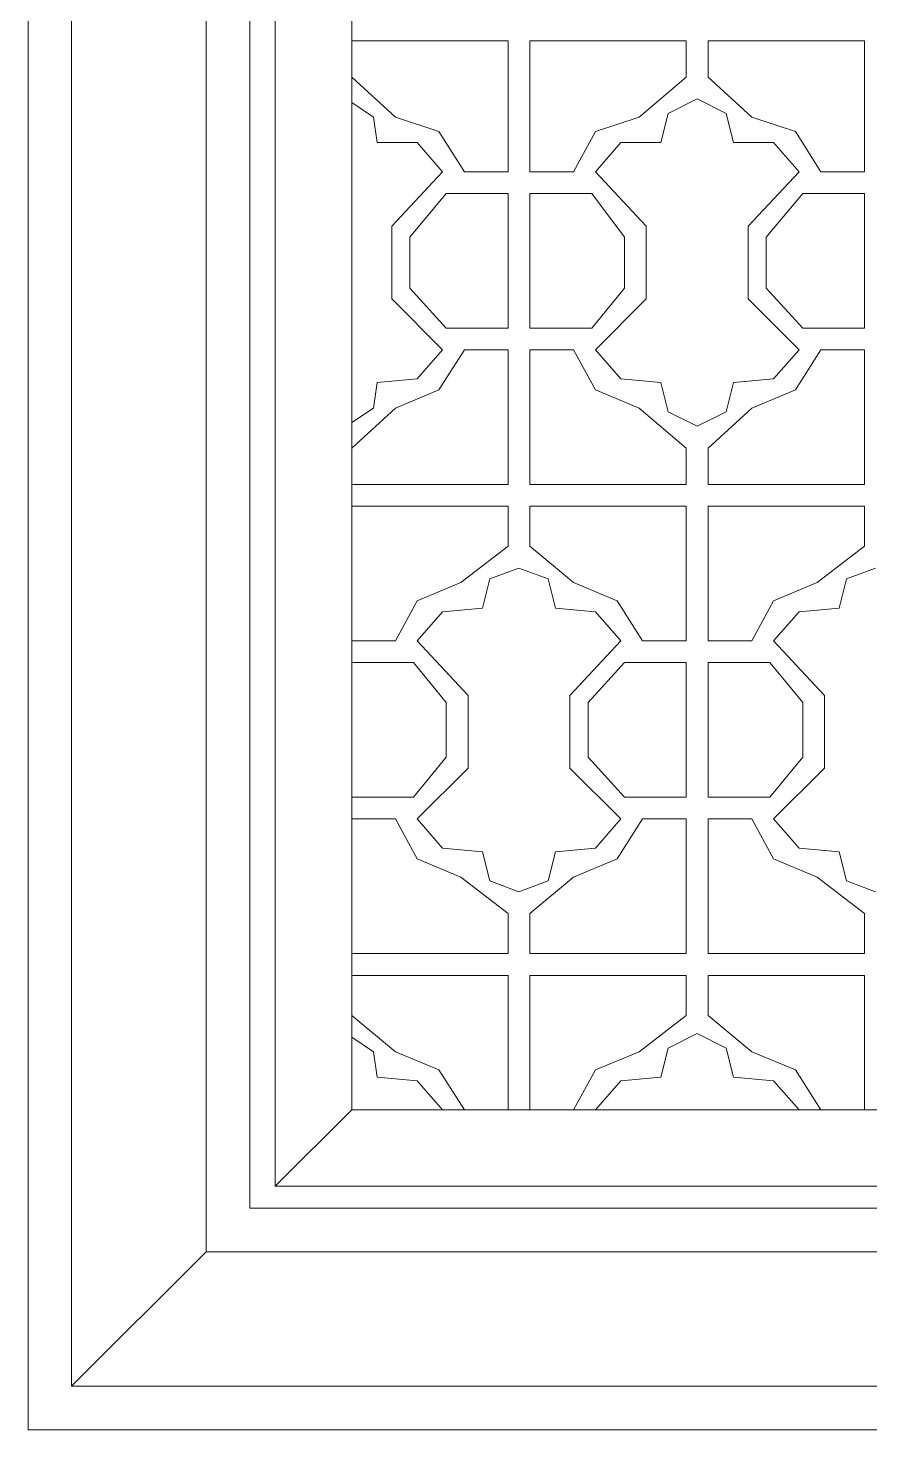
# Model space of a CAD drawing. Header units: centimetres. Extents: x -9.2 to 10.9, y -11.6 to 10.5.
# Drawn here: x -9.2 to -5.15, y -11.57 to -4.84 of the extents above; entities that cross this region are included whole.
import ezdxf

# ---------------------------------------------------------------- set-up
doc = ezdxf.new("R2010")
doc.units = ezdxf.units.CM
doc.header["$MEASUREMENT"] = 0
doc.layers.add('layer 1', color=7, linetype='Continuous')

msp = doc.modelspace()

# ---------------------------------------------------------------- linework, layer by layer
at = {"layer": 'layer 1', "color": 250, "lineweight": 0}
for points, knots in [([(-9.19759, 10.45281), (-9.19759, 10.45281), (10.90362, 10.45281), (10.90362, 10.45281), (10.90362, 10.45281), (10.90362, 10.45281), (10.90362, -11.56967), (10.90362, -11.56967), (10.90362, -11.56967), (10.90362, -11.56967), (-9.19759, -11.56967), (-9.19759, -11.56967), (-9.19759, -11.56967), (-9.19759, -11.56967), (-9.19759, 10.45281), (-9.19759, 10.45281)], [0, 0, 0, 0, 0.25, 0.25, 0.25, 0.25, 0.5, 0.5, 0.5, 0.5, 0.75, 0.75, 0.75, 0.75, 1, 1, 1, 1]), ([(-8.98821, 10.2432), (-8.98821, 10.2432), (10.69401, 10.2432), (10.69401, 10.2432), (10.69401, 10.2432), (10.69401, 10.2432), (10.69401, -11.36006), (10.69401, -11.36006), (10.69401, -11.36006), (10.69401, -11.36006), (-8.98821, -11.36006), (-8.98821, -11.36006), (-8.98821, -11.36006), (-8.98821, -11.36006), (-8.98821, 10.2432), (-8.98821, 10.2432)], [0, 0, 0, 0, 0.25, 0.25, 0.25, 0.25, 0.5, 0.5, 0.5, 0.5, 0.75, 0.75, 0.75, 0.75, 1, 1, 1, 1]), ([(-8.34187, 9.59709), (-8.34187, 9.59709), (10.0479, 9.59709), (10.0479, 9.59709), (10.0479, 9.59709), (10.0479, 9.59709), (10.0479, -10.71372), (10.0479, -10.71372), (10.0479, -10.71372), (10.0479, -10.71372), (-8.34187, -10.71372), (-8.34187, -10.71372), (-8.34187, -10.71372), (-8.34187, -10.71372), (-8.34187, 9.59709), (-8.34187, 9.59709)], [0, 0, 0, 0, 0.25, 0.25, 0.25, 0.25, 0.5, 0.5, 0.5, 0.5, 0.75, 0.75, 0.75, 0.75, 1, 1, 1, 1]), ([(-2.14223, -10.50434), (-2.14223, -10.50434), (-2.14223, 9.38748), (-2.14223, 9.38748), (-2.14223, 9.38748), (-2.14223, 9.38748), (-8.13249, 9.38748), (-8.13249, 9.38748), (-8.13249, 9.38748), (-8.13249, 9.38748), (-8.13249, -10.50434), (-8.13249, -10.50434), (-8.13249, -10.50434), (-8.13249, -10.50434), (-2.14223, -10.50434), (-2.14223, -10.50434)], [0, 0, 0, 0, 0.25, 0.25, 0.25, 0.25, 0.5, 0.5, 0.5, 0.5, 0.75, 0.75, 0.75, 0.75, 1, 1, 1, 1]), ([(-8.01018, -10.39953), (-8.01018, -10.39953), (-2.24703, -10.39953), (-2.24703, -10.39953), (-2.24703, -10.39953), (-2.24703, -10.39953), (-2.24703, 9.28268), (-2.24703, 9.28268), (-2.24703, 9.28268), (-2.24703, 9.28268), (-8.01018, 9.28268), (-8.01018, 9.28268), (-8.01018, 9.28268), (-8.01018, 9.28268), (-8.01018, -10.39953), (-8.01018, -10.39953)], [0, 0, 0, 0, 0.25, 0.25, 0.25, 0.25, 0.5, 0.5, 0.5, 0.5, 0.75, 0.75, 0.75, 0.75, 1, 1, 1, 1]), ([(-2.61374, -1.1435), (-2.61374, -1.1435), (-2.61374, 7.08222), (-2.61374, 7.08222), (-2.61374, 7.08222), (-2.61374, 7.08222), (-7.64347, 7.08222), (-7.64347, 7.08222), (-7.64347, 7.08222), (-7.64347, 7.08222), (-7.64347, -1.1435), (-7.64347, -1.1435), (-7.64347, -1.1435), (-7.64347, -1.1435), (-7.64347, -10.03283), (-7.64347, -10.03283), (-7.64347, -10.03283), (-7.64347, -10.03283), (-2.61374, -10.03283), (-2.61374, -10.03283), (-2.61374, -10.03283), (-2.61374, -10.03283), (-2.61374, -1.1435), (-2.61374, -1.1435)], [0, 0, 0, 0, 0.1666667, 0.1666667, 0.1666667, 0.1666667, 0.3333333, 0.3333333, 0.3333333, 0.3333333, 0.5, 0.5, 0.5, 0.5, 0.6666667, 0.6666667, 0.6666667, 0.6666667, 0.8333333, 0.8333333, 0.8333333, 0.8333333, 1, 1, 1, 1]), ([(-7.64347, -4.89829), (-7.64347, -4.89829), (-6.89233, -4.89829), (-6.89233, -4.89829), (-6.89233, -4.89829), (-6.89233, -4.89829), (-6.89233, -5.5269), (-6.89233, -5.5269), (-6.89233, -5.5269), (-6.89233, -5.5269), (-7.10194, -5.5269), (-7.10194, -5.5269), (-7.10194, -5.5269), (-7.10194, -5.5269), (-7.22425, -5.33479), (-7.22425, -5.33479), (-7.22425, -5.33479), (-7.22425, -5.33479), (-7.43386, -5.265), (-7.43386, -5.265), (-7.43386, -5.265), (-7.43386, -5.265), (-7.64347, -5.07289), (-7.64347, -5.07289)], [0, 0, 0, 0, 0.1666667, 0.1666667, 0.1666667, 0.1666667, 0.3333333, 0.3333333, 0.3333333, 0.3333333, 0.5, 0.5, 0.5, 0.5, 0.6666667, 0.6666667, 0.6666667, 0.6666667, 0.8333333, 0.8333333, 0.8333333, 0.8333333, 1, 1, 1, 1]), ([(-5.98432, -5.1777), (-5.98432, -5.1777), (-6.12391, -5.24749), (-6.12391, -5.24749), (-6.12391, -5.24749), (-6.12391, -5.24749), (-6.15892, -5.38731), (-6.15892, -5.38731)], [0, 0, 0, 0, 0.5, 0.5, 0.5, 0.5, 1, 1, 1, 1]), ([(-5.80972, -5.38731), (-5.80972, -5.38731), (-5.84451, -5.24749), (-5.84451, -5.24749), (-5.84451, -5.24749), (-5.84451, -5.24749), (-5.98432, -5.1777), (-5.98432, -5.1777)], [0, 0, 0, 0, 0.5, 0.5, 0.5, 0.5, 1, 1, 1, 1]), ([(-7.20675, -5.5269), (-7.20675, -5.5269), (-7.32906, -5.38731), (-7.32906, -5.38731), (-7.32906, -5.38731), (-7.32906, -5.38731), (-7.52116, -5.38731), (-7.52116, -5.38731), (-7.52116, -5.38731), (-7.52116, -5.38731), (-7.53867, -5.265), (-7.53867, -5.265), (-7.53867, -5.265), (-7.53867, -5.265), (-7.64347, -5.1952), (-7.64347, -5.1952)], [0, 0, 0, 0, 0.25, 0.25, 0.25, 0.25, 0.5, 0.5, 0.5, 0.5, 0.75, 0.75, 0.75, 0.75, 1, 1, 1, 1]), ([(-6.26373, -5.265), (-6.26373, -5.265), (-6.47334, -5.33479), (-6.47334, -5.33479), (-6.47334, -5.33479), (-6.47334, -5.33479), (-6.57814, -5.5269), (-6.57814, -5.5269)], [0, 0, 0, 0, 0.5, 0.5, 0.5, 0.5, 1, 1, 1, 1]), ([(-5.39051, -5.5269), (-5.39051, -5.5269), (-5.51281, -5.33479), (-5.51281, -5.33479), (-5.51281, -5.33479), (-5.51281, -5.33479), (-5.72242, -5.265), (-5.72242, -5.265)], [0, 0, 0, 0, 0.5, 0.5, 0.5, 0.5, 1, 1, 1, 1]), ([(-6.15892, -5.38731), (-6.15892, -5.38731), (-6.35103, -5.38731), (-6.35103, -5.38731), (-6.35103, -5.38731), (-6.35103, -5.38731), (-6.47334, -5.5269), (-6.47334, -5.5269)], [0, 0, 0, 0, 0.5, 0.5, 0.5, 0.5, 1, 1, 1, 1]), ([(-5.49531, -5.5269), (-5.49531, -5.5269), (-5.61762, -5.38731), (-5.61762, -5.38731), (-5.61762, -5.38731), (-5.61762, -5.38731), (-5.80972, -5.38731), (-5.80972, -5.38731)], [0, 0, 0, 0, 0.5, 0.5, 0.5, 0.5, 1, 1, 1, 1]), ([(-7.20675, -5.5269), (-7.20675, -5.5269), (-7.45137, -5.78902), (-7.45137, -5.78902), (-7.45137, -5.78902), (-7.45137, -5.78902), (-7.45137, -6.13822), (-7.45137, -6.13822), (-7.45137, -6.13822), (-7.45137, -6.13822), (-7.20675, -6.38261), (-7.20675, -6.38261)], [0, 0, 0, 0, 0.3333333, 0.3333333, 0.3333333, 0.3333333, 0.6666667, 0.6666667, 0.6666667, 0.6666667, 1, 1, 1, 1]), ([(-6.47334, -6.38261), (-6.47334, -6.38261), (-6.22872, -6.13822), (-6.22872, -6.13822), (-6.22872, -6.13822), (-6.22872, -6.13822), (-6.22872, -5.78902), (-6.22872, -5.78902), (-6.22872, -5.78902), (-6.22872, -5.78902), (-6.47334, -5.5269), (-6.47334, -5.5269)], [0, 0, 0, 0, 0.3333333, 0.3333333, 0.3333333, 0.3333333, 0.6666667, 0.6666667, 0.6666667, 0.6666667, 1, 1, 1, 1]), ([(-5.49531, -5.5269), (-5.49531, -5.5269), (-5.73971, -5.78902), (-5.73971, -5.78902), (-5.73971, -5.78902), (-5.73971, -5.78902), (-5.73971, -6.13822), (-5.73971, -6.13822), (-5.73971, -6.13822), (-5.73971, -6.13822), (-5.49531, -6.38261), (-5.49531, -6.38261)], [0, 0, 0, 0, 0.3333333, 0.3333333, 0.3333333, 0.3333333, 0.6666667, 0.6666667, 0.6666667, 0.6666667, 1, 1, 1, 1]), ([(-7.18924, -5.6317), (-7.18924, -5.6317), (-7.36407, -5.84131), (-7.36407, -5.84131), (-7.36407, -5.84131), (-7.36407, -5.84131), (-7.36407, -6.08571), (-7.36407, -6.08571), (-7.36407, -6.08571), (-7.36407, -6.08571), (-7.18924, -6.27781), (-7.18924, -6.27781)], [0, 0, 0, 0, 0.3333333, 0.3333333, 0.3333333, 0.3333333, 0.6666667, 0.6666667, 0.6666667, 0.6666667, 1, 1, 1, 1]), ([(-6.49084, -6.27781), (-6.49084, -6.27781), (-6.33352, -6.08571), (-6.33352, -6.08571), (-6.33352, -6.08571), (-6.33352, -6.08571), (-6.33352, -5.84131), (-6.33352, -5.84131), (-6.33352, -5.84131), (-6.33352, -5.84131), (-6.49084, -5.6317), (-6.49084, -5.6317)], [0, 0, 0, 0, 0.3333333, 0.3333333, 0.3333333, 0.3333333, 0.6666667, 0.6666667, 0.6666667, 0.6666667, 1, 1, 1, 1]), ([(-5.47781, -5.6317), (-5.47781, -5.6317), (-5.65241, -5.84131), (-5.65241, -5.84131), (-5.65241, -5.84131), (-5.65241, -5.84131), (-5.65241, -6.08571), (-5.65241, -6.08571), (-5.65241, -6.08571), (-5.65241, -6.08571), (-5.47781, -6.27781), (-5.47781, -6.27781)], [0, 0, 0, 0, 0.3333333, 0.3333333, 0.3333333, 0.3333333, 0.6666667, 0.6666667, 0.6666667, 0.6666667, 1, 1, 1, 1]), ([(-7.64347, -6.73204), (-7.64347, -6.73204), (-7.53867, -6.66224), (-7.53867, -6.66224), (-7.53867, -6.66224), (-7.53867, -6.66224), (-7.52116, -6.53993), (-7.52116, -6.53993), (-7.52116, -6.53993), (-7.52116, -6.53993), (-7.32906, -6.52243), (-7.32906, -6.52243), (-7.32906, -6.52243), (-7.32906, -6.52243), (-7.20675, -6.38261), (-7.20675, -6.38261)], [0, 0, 0, 0, 0.25, 0.25, 0.25, 0.25, 0.5, 0.5, 0.5, 0.5, 0.75, 0.75, 0.75, 0.75, 1, 1, 1, 1]), ([(-7.64347, -6.85435), (-7.64347, -6.85435), (-7.43386, -6.66224), (-7.43386, -6.66224), (-7.43386, -6.66224), (-7.43386, -6.66224), (-7.22425, -6.57472), (-7.22425, -6.57472), (-7.22425, -6.57472), (-7.22425, -6.57472), (-7.10194, -6.38261), (-7.10194, -6.38261), (-7.10194, -6.38261), (-7.10194, -6.38261), (-6.89233, -6.38261), (-6.89233, -6.38261), (-6.89233, -6.38261), (-6.89233, -6.38261), (-6.89233, -7.02895), (-6.89233, -7.02895), (-6.89233, -7.02895), (-6.89233, -7.02895), (-7.64347, -7.02895), (-7.64347, -7.02895)], [0, 0, 0, 0, 0.1666667, 0.1666667, 0.1666667, 0.1666667, 0.3333333, 0.3333333, 0.3333333, 0.3333333, 0.5, 0.5, 0.5, 0.5, 0.6666667, 0.6666667, 0.6666667, 0.6666667, 0.8333333, 0.8333333, 0.8333333, 0.8333333, 1, 1, 1, 1]), ([(-6.57814, -6.38261), (-6.57814, -6.38261), (-6.47334, -6.57472), (-6.47334, -6.57472), (-6.47334, -6.57472), (-6.47334, -6.57472), (-6.26373, -6.66224), (-6.26373, -6.66224)], [0, 0, 0, 0, 0.5, 0.5, 0.5, 0.5, 1, 1, 1, 1]), ([(-6.47334, -6.38261), (-6.47334, -6.38261), (-6.35103, -6.52243), (-6.35103, -6.52243), (-6.35103, -6.52243), (-6.35103, -6.52243), (-6.15892, -6.53993), (-6.15892, -6.53993)], [0, 0, 0, 0, 0.5, 0.5, 0.5, 0.5, 1, 1, 1, 1]), ([(-5.80972, -6.53993), (-5.80972, -6.53993), (-5.61762, -6.52243), (-5.61762, -6.52243), (-5.61762, -6.52243), (-5.61762, -6.52243), (-5.49531, -6.38261), (-5.49531, -6.38261)], [0, 0, 0, 0, 0.5, 0.5, 0.5, 0.5, 1, 1, 1, 1]), ([(-5.72242, -6.66224), (-5.72242, -6.66224), (-5.51281, -6.57472), (-5.51281, -6.57472), (-5.51281, -6.57472), (-5.51281, -6.57472), (-5.39051, -6.38261), (-5.39051, -6.38261)], [0, 0, 0, 0, 0.5, 0.5, 0.5, 0.5, 1, 1, 1, 1]), ([(-6.15892, -6.53993), (-6.15892, -6.53993), (-6.12391, -6.67952), (-6.12391, -6.67952), (-6.12391, -6.67952), (-6.12391, -6.67952), (-5.98432, -6.74954), (-5.98432, -6.74954)], [0, 0, 0, 0, 0.5, 0.5, 0.5, 0.5, 1, 1, 1, 1]), ([(-5.98432, -6.74954), (-5.98432, -6.74954), (-5.84451, -6.67952), (-5.84451, -6.67952), (-5.84451, -6.67952), (-5.84451, -6.67952), (-5.80972, -6.53993), (-5.80972, -6.53993)], [0, 0, 0, 0, 0.5, 0.5, 0.5, 0.5, 1, 1, 1, 1]), ([(-7.64347, -7.13375), (-7.64347, -7.13375), (-6.89233, -7.13375), (-6.89233, -7.13375), (-6.89233, -7.13375), (-6.89233, -7.13375), (-6.89233, -7.32586), (-6.89233, -7.32586), (-6.89233, -7.32586), (-6.89233, -7.32586), (-7.11945, -7.50046), (-7.11945, -7.50046), (-7.11945, -7.50046), (-7.11945, -7.50046), (-7.32906, -7.58776), (-7.32906, -7.58776), (-7.32906, -7.58776), (-7.32906, -7.58776), (-7.43386, -7.77986), (-7.43386, -7.77986), (-7.43386, -7.77986), (-7.43386, -7.77986), (-7.64347, -7.77986), (-7.64347, -7.77986)], [0, 0, 0, 0, 0.1666667, 0.1666667, 0.1666667, 0.1666667, 0.3333333, 0.3333333, 0.3333333, 0.3333333, 0.5, 0.5, 0.5, 0.5, 0.6666667, 0.6666667, 0.6666667, 0.6666667, 0.8333333, 0.8333333, 0.8333333, 0.8333333, 1, 1, 1, 1]), ([(-6.84004, -7.43066), (-6.84004, -7.43066), (-6.97986, -7.48295), (-6.97986, -7.48295), (-6.97986, -7.48295), (-6.97986, -7.48295), (-7.01464, -7.62277), (-7.01464, -7.62277)], [0, 0, 0, 0, 0.5, 0.5, 0.5, 0.5, 1, 1, 1, 1]), ([(-6.66544, -7.62277), (-6.66544, -7.62277), (-6.70023, -7.48295), (-6.70023, -7.48295), (-6.70023, -7.48295), (-6.70023, -7.48295), (-6.84004, -7.43066), (-6.84004, -7.43066)], [0, 0, 0, 0, 0.5, 0.5, 0.5, 0.5, 1, 1, 1, 1]), ([(-5.12861, -7.43066), (-5.12861, -7.43066), (-5.2682, -7.48295), (-5.2682, -7.48295), (-5.2682, -7.48295), (-5.2682, -7.48295), (-5.30321, -7.62277), (-5.30321, -7.62277)], [0, 0, 0, 0, 0.5, 0.5, 0.5, 0.5, 1, 1, 1, 1]), ([(-6.24622, -7.77986), (-6.24622, -7.77986), (-6.36853, -7.58776), (-6.36853, -7.58776), (-6.36853, -7.58776), (-6.36853, -7.58776), (-6.57814, -7.50046), (-6.57814, -7.50046)], [0, 0, 0, 0, 0.5, 0.5, 0.5, 0.5, 1, 1, 1, 1]), ([(-5.40801, -7.50046), (-5.40801, -7.50046), (-5.61762, -7.58776), (-5.61762, -7.58776), (-5.61762, -7.58776), (-5.61762, -7.58776), (-5.72242, -7.77986), (-5.72242, -7.77986)], [0, 0, 0, 0, 0.5, 0.5, 0.5, 0.5, 1, 1, 1, 1]), ([(-7.01464, -7.62277), (-7.01464, -7.62277), (-7.20675, -7.64005), (-7.20675, -7.64005), (-7.20675, -7.64005), (-7.20675, -7.64005), (-7.32906, -7.77986), (-7.32906, -7.77986)], [0, 0, 0, 0, 0.5, 0.5, 0.5, 0.5, 1, 1, 1, 1]), ([(-6.35103, -7.77986), (-6.35103, -7.77986), (-6.47334, -7.64005), (-6.47334, -7.64005), (-6.47334, -7.64005), (-6.47334, -7.64005), (-6.66544, -7.62277), (-6.66544, -7.62277)], [0, 0, 0, 0, 0.5, 0.5, 0.5, 0.5, 1, 1, 1, 1]), ([(-5.30321, -7.62277), (-5.30321, -7.62277), (-5.49531, -7.64005), (-5.49531, -7.64005), (-5.49531, -7.64005), (-5.49531, -7.64005), (-5.61762, -7.77986), (-5.61762, -7.77986)], [0, 0, 0, 0, 0.5, 0.5, 0.5, 0.5, 1, 1, 1, 1]), ([(-7.32906, -8.63558), (-7.32906, -8.63558), (-7.08444, -8.39119), (-7.08444, -8.39119), (-7.08444, -8.39119), (-7.08444, -8.39119), (-7.08444, -8.04176), (-7.08444, -8.04176), (-7.08444, -8.04176), (-7.08444, -8.04176), (-7.32906, -7.77986), (-7.32906, -7.77986)], [0, 0, 0, 0, 0.3333333, 0.3333333, 0.3333333, 0.3333333, 0.6666667, 0.6666667, 0.6666667, 0.6666667, 1, 1, 1, 1]), ([(-6.35103, -7.77986), (-6.35103, -7.77986), (-6.59565, -8.04176), (-6.59565, -8.04176), (-6.59565, -8.04176), (-6.59565, -8.04176), (-6.59565, -8.39119), (-6.59565, -8.39119), (-6.59565, -8.39119), (-6.59565, -8.39119), (-6.35103, -8.63558), (-6.35103, -8.63558)], [0, 0, 0, 0, 0.3333333, 0.3333333, 0.3333333, 0.3333333, 0.6666667, 0.6666667, 0.6666667, 0.6666667, 1, 1, 1, 1]), ([(-5.61762, -8.63558), (-5.61762, -8.63558), (-5.373, -8.39119), (-5.373, -8.39119), (-5.373, -8.39119), (-5.373, -8.39119), (-5.373, -8.04176), (-5.373, -8.04176), (-5.373, -8.04176), (-5.373, -8.04176), (-5.61762, -7.77986), (-5.61762, -7.77986)], [0, 0, 0, 0, 0.3333333, 0.3333333, 0.3333333, 0.3333333, 0.6666667, 0.6666667, 0.6666667, 0.6666667, 1, 1, 1, 1]), ([(-7.34656, -8.53078), (-7.34656, -8.53078), (-7.18924, -8.33867), (-7.18924, -8.33867), (-7.18924, -8.33867), (-7.18924, -8.33867), (-7.18924, -8.07677), (-7.18924, -8.07677), (-7.18924, -8.07677), (-7.18924, -8.07677), (-7.34656, -7.88467), (-7.34656, -7.88467)], [0, 0, 0, 0, 0.3333333, 0.3333333, 0.3333333, 0.3333333, 0.6666667, 0.6666667, 0.6666667, 0.6666667, 1, 1, 1, 1]), ([(-6.33352, -7.88467), (-6.33352, -7.88467), (-6.50812, -8.07677), (-6.50812, -8.07677), (-6.50812, -8.07677), (-6.50812, -8.07677), (-6.50812, -8.33867), (-6.50812, -8.33867), (-6.50812, -8.33867), (-6.50812, -8.33867), (-6.33352, -8.53078), (-6.33352, -8.53078)], [0, 0, 0, 0, 0.3333333, 0.3333333, 0.3333333, 0.3333333, 0.6666667, 0.6666667, 0.6666667, 0.6666667, 1, 1, 1, 1]), ([(-5.6349, -8.53078), (-5.6349, -8.53078), (-5.47781, -8.33867), (-5.47781, -8.33867), (-5.47781, -8.33867), (-5.47781, -8.33867), (-5.47781, -8.07677), (-5.47781, -8.07677), (-5.47781, -8.07677), (-5.47781, -8.07677), (-5.6349, -7.88467), (-5.6349, -7.88467)], [0, 0, 0, 0, 0.3333333, 0.3333333, 0.3333333, 0.3333333, 0.6666667, 0.6666667, 0.6666667, 0.6666667, 1, 1, 1, 1]), ([(-7.43386, -8.63558), (-7.43386, -8.63558), (-7.32906, -8.82769), (-7.32906, -8.82769), (-7.32906, -8.82769), (-7.32906, -8.82769), (-7.11945, -8.91499), (-7.11945, -8.91499)], [0, 0, 0, 0, 0.5, 0.5, 0.5, 0.5, 1, 1, 1, 1]), ([(-7.32906, -8.63558), (-7.32906, -8.63558), (-7.20675, -8.7754), (-7.20675, -8.7754), (-7.20675, -8.7754), (-7.20675, -8.7754), (-7.01464, -8.79268), (-7.01464, -8.79268)], [0, 0, 0, 0, 0.5, 0.5, 0.5, 0.5, 1, 1, 1, 1]), ([(-6.66544, -8.79268), (-6.66544, -8.79268), (-6.47334, -8.7754), (-6.47334, -8.7754), (-6.47334, -8.7754), (-6.47334, -8.7754), (-6.35103, -8.63558), (-6.35103, -8.63558)], [0, 0, 0, 0, 0.5, 0.5, 0.5, 0.5, 1, 1, 1, 1]), ([(-6.57814, -8.91499), (-6.57814, -8.91499), (-6.36853, -8.82769), (-6.36853, -8.82769), (-6.36853, -8.82769), (-6.36853, -8.82769), (-6.24622, -8.63558), (-6.24622, -8.63558)], [0, 0, 0, 0, 0.5, 0.5, 0.5, 0.5, 1, 1, 1, 1]), ([(-5.72242, -8.63558), (-5.72242, -8.63558), (-5.61762, -8.82769), (-5.61762, -8.82769), (-5.61762, -8.82769), (-5.61762, -8.82769), (-5.40801, -8.91499), (-5.40801, -8.91499)], [0, 0, 0, 0, 0.5, 0.5, 0.5, 0.5, 1, 1, 1, 1]), ([(-5.61762, -8.63558), (-5.61762, -8.63558), (-5.49531, -8.7754), (-5.49531, -8.7754), (-5.49531, -8.7754), (-5.49531, -8.7754), (-5.30321, -8.79268), (-5.30321, -8.79268)], [0, 0, 0, 0, 0.5, 0.5, 0.5, 0.5, 1, 1, 1, 1]), ([(-7.01464, -8.79268), (-7.01464, -8.79268), (-6.97986, -8.93249), (-6.97986, -8.93249), (-6.97986, -8.93249), (-6.97986, -8.93249), (-6.84004, -8.98478), (-6.84004, -8.98478)], [0, 0, 0, 0, 0.5, 0.5, 0.5, 0.5, 1, 1, 1, 1]), ([(-6.84004, -8.98478), (-6.84004, -8.98478), (-6.70023, -8.93249), (-6.70023, -8.93249), (-6.70023, -8.93249), (-6.70023, -8.93249), (-6.66544, -8.79268), (-6.66544, -8.79268)], [0, 0, 0, 0, 0.5, 0.5, 0.5, 0.5, 1, 1, 1, 1]), ([(-5.30321, -8.79268), (-5.30321, -8.79268), (-5.2682, -8.93249), (-5.2682, -8.93249), (-5.2682, -8.93249), (-5.2682, -8.93249), (-5.12861, -8.98478), (-5.12861, -8.98478)], [0, 0, 0, 0, 0.5, 0.5, 0.5, 0.5, 1, 1, 1, 1]), ([(-7.10194, -10.03283), (-7.10194, -10.03283), (-6.89233, -10.03283), (-6.89233, -10.03283), (-6.89233, -10.03283), (-6.89233, -10.03283), (-6.89233, -9.3865), (-6.89233, -9.3865), (-6.89233, -9.3865), (-6.89233, -9.3865), (-7.64347, -9.3865), (-7.64347, -9.3865)], [0, 0, 0, 0, 0.3333333, 0.3333333, 0.3333333, 0.3333333, 0.6666667, 0.6666667, 0.6666667, 0.6666667, 1, 1, 1, 1]), ([(-7.52116, -9.87551), (-7.52116, -9.87551), (-7.53867, -9.7532), (-7.53867, -9.7532), (-7.53867, -9.7532), (-7.53867, -9.7532), (-7.64347, -9.68341), (-7.64347, -9.68341)], [0, 0, 0, 0, 0.5, 0.5, 0.5, 0.5, 1, 1, 1, 1]), ([(-5.98432, -9.6659), (-5.98432, -9.6659), (-6.12391, -9.73592), (-6.12391, -9.73592), (-6.12391, -9.73592), (-6.12391, -9.73592), (-6.15892, -9.87551), (-6.15892, -9.87551)], [0, 0, 0, 0, 0.5, 0.5, 0.5, 0.5, 1, 1, 1, 1]), ([(-5.80972, -9.87551), (-5.80972, -9.87551), (-5.84451, -9.73592), (-5.84451, -9.73592), (-5.84451, -9.73592), (-5.84451, -9.73592), (-5.98432, -9.6659), (-5.98432, -9.6659)], [0, 0, 0, 0, 0.5, 0.5, 0.5, 0.5, 1, 1, 1, 1]), ([(-7.10194, -10.03283), (-7.10194, -10.03283), (-7.22425, -9.84073), (-7.22425, -9.84073), (-7.22425, -9.84073), (-7.22425, -9.84073), (-7.43386, -9.7532), (-7.43386, -9.7532)], [0, 0, 0, 0, 0.5, 0.5, 0.5, 0.5, 1, 1, 1, 1]), ([(-6.26373, -9.7532), (-6.26373, -9.7532), (-6.47334, -9.84073), (-6.47334, -9.84073), (-6.47334, -9.84073), (-6.47334, -9.84073), (-6.57814, -10.03283), (-6.57814, -10.03283)], [0, 0, 0, 0, 0.5, 0.5, 0.5, 0.5, 1, 1, 1, 1]), ([(-5.39051, -10.03283), (-5.39051, -10.03283), (-5.51281, -9.84073), (-5.51281, -9.84073), (-5.51281, -9.84073), (-5.51281, -9.84073), (-5.72242, -9.7532), (-5.72242, -9.7532)], [0, 0, 0, 0, 0.5, 0.5, 0.5, 0.5, 1, 1, 1, 1]), ([(-7.20675, -10.03283), (-7.20675, -10.03283), (-7.32906, -9.89302), (-7.32906, -9.89302), (-7.32906, -9.89302), (-7.32906, -9.89302), (-7.52116, -9.87551), (-7.52116, -9.87551)], [0, 0, 0, 0, 0.5, 0.5, 0.5, 0.5, 1, 1, 1, 1]), ([(-6.15892, -9.87551), (-6.15892, -9.87551), (-6.35103, -9.89302), (-6.35103, -9.89302), (-6.35103, -9.89302), (-6.35103, -9.89302), (-6.47334, -10.03283), (-6.47334, -10.03283)], [0, 0, 0, 0, 0.5, 0.5, 0.5, 0.5, 1, 1, 1, 1]), ([(-5.49531, -10.03283), (-5.49531, -10.03283), (-5.61762, -9.89302), (-5.61762, -9.89302), (-5.61762, -9.89302), (-5.61762, -9.89302), (-5.80972, -9.87551), (-5.80972, -9.87551)], [0, 0, 0, 0, 0.5, 0.5, 0.5, 0.5, 1, 1, 1, 1])]:
    msp.add_open_spline(points, degree=3, knots=knots, dxfattribs=at)
for points in [[(-6.78775, -5.5269), (-6.78775, -5.5269), (-6.78775, -4.89829), (-6.78775, -4.89829)], [(-6.78775, -4.89829), (-6.78775, -4.89829), (-6.03661, -4.89829), (-6.03661, -4.89829)], [(-6.03661, -4.89829), (-6.03661, -4.89829), (-6.03661, -5.07289), (-6.03661, -5.07289)], [(-5.93181, -5.07289), (-5.93181, -5.07289), (-5.93181, -4.89829), (-5.93181, -4.89829)], [(-5.93181, -4.89829), (-5.93181, -4.89829), (-5.1809, -4.89829), (-5.1809, -4.89829)], [(-5.1809, -4.89829), (-5.1809, -4.89829), (-5.1809, -5.5269), (-5.1809, -5.5269)], [(-6.03661, -5.07289), (-6.03661, -5.07289), (-6.26373, -5.265), (-6.26373, -5.265)], [(-5.72242, -5.265), (-5.72242, -5.265), (-5.93181, -5.07289), (-5.93181, -5.07289)], [(-6.57814, -5.5269), (-6.57814, -5.5269), (-6.78775, -5.5269), (-6.78775, -5.5269)], [(-5.1809, -5.5269), (-5.1809, -5.5269), (-5.39051, -5.5269), (-5.39051, -5.5269)], [(-7.18924, -5.6317), (-7.18924, -5.6317), (-6.89233, -5.6317), (-6.89233, -5.6317)], [(-6.89233, -5.6317), (-6.89233, -5.6317), (-6.89233, -6.27781), (-6.89233, -6.27781)], [(-6.78775, -6.27781), (-6.78775, -6.27781), (-6.78775, -5.6317), (-6.78775, -5.6317)], [(-6.78775, -5.6317), (-6.78775, -5.6317), (-6.49084, -5.6317), (-6.49084, -5.6317)], [(-5.1809, -5.6317), (-5.1809, -5.6317), (-5.47781, -5.6317), (-5.47781, -5.6317)], [(-5.1809, -6.27781), (-5.1809, -6.27781), (-5.1809, -5.6317), (-5.1809, -5.6317)], [(-6.89233, -6.27781), (-6.89233, -6.27781), (-7.18924, -6.27781), (-7.18924, -6.27781)], [(-6.49084, -6.27781), (-6.49084, -6.27781), (-6.78775, -6.27781), (-6.78775, -6.27781)], [(-5.47781, -6.27781), (-5.47781, -6.27781), (-5.1809, -6.27781), (-5.1809, -6.27781)], [(-6.57814, -6.38261), (-6.57814, -6.38261), (-6.78775, -6.38261), (-6.78775, -6.38261)], [(-6.78775, -6.38261), (-6.78775, -6.38261), (-6.78775, -7.02895), (-6.78775, -7.02895)], [(-5.39051, -6.38261), (-5.39051, -6.38261), (-5.1809, -6.38261), (-5.1809, -6.38261)], [(-5.1809, -6.38261), (-5.1809, -6.38261), (-5.1809, -7.02895), (-5.1809, -7.02895)], [(-6.26373, -6.66224), (-6.26373, -6.66224), (-6.03661, -6.85435), (-6.03661, -6.85435)], [(-5.93181, -6.85435), (-5.93181, -6.85435), (-5.72242, -6.66224), (-5.72242, -6.66224)], [(-6.03661, -7.02895), (-6.03661, -7.02895), (-6.03661, -6.85435), (-6.03661, -6.85435)], [(-5.93181, -7.02895), (-5.93181, -7.02895), (-5.93181, -6.85435), (-5.93181, -6.85435)], [(-6.78775, -7.02895), (-6.78775, -7.02895), (-6.03661, -7.02895), (-6.03661, -7.02895)], [(-5.1809, -7.02895), (-5.1809, -7.02895), (-5.93181, -7.02895), (-5.93181, -7.02895)], [(-6.78775, -7.32586), (-6.78775, -7.32586), (-6.78775, -7.13375), (-6.78775, -7.13375)], [(-6.78775, -7.13375), (-6.78775, -7.13375), (-6.03661, -7.13375), (-6.03661, -7.13375)], [(-6.03661, -7.13375), (-6.03661, -7.13375), (-6.03661, -7.77986), (-6.03661, -7.77986)], [(-5.93181, -7.77986), (-5.93181, -7.77986), (-5.93181, -7.13375), (-5.93181, -7.13375)], [(-5.93181, -7.13375), (-5.93181, -7.13375), (-5.1809, -7.13375), (-5.1809, -7.13375)], [(-5.1809, -7.13375), (-5.1809, -7.13375), (-5.1809, -7.32586), (-5.1809, -7.32586)], [(-6.57814, -7.50046), (-6.57814, -7.50046), (-6.78775, -7.32586), (-6.78775, -7.32586)], [(-5.1809, -7.32586), (-5.1809, -7.32586), (-5.40801, -7.50046), (-5.40801, -7.50046)], [(-6.03661, -7.77986), (-6.03661, -7.77986), (-6.24622, -7.77986), (-6.24622, -7.77986)], [(-5.72242, -7.77986), (-5.72242, -7.77986), (-5.93181, -7.77986), (-5.93181, -7.77986)], [(-7.64347, -7.88467), (-7.64347, -7.88467), (-7.34656, -7.88467), (-7.34656, -7.88467)], [(-6.03661, -7.88467), (-6.03661, -7.88467), (-6.33352, -7.88467), (-6.33352, -7.88467)], [(-6.03661, -8.53078), (-6.03661, -8.53078), (-6.03661, -7.88467), (-6.03661, -7.88467)], [(-5.93181, -8.53078), (-5.93181, -8.53078), (-5.93181, -7.88467), (-5.93181, -7.88467)], [(-5.93181, -7.88467), (-5.93181, -7.88467), (-5.6349, -7.88467), (-5.6349, -7.88467)], [(-7.34656, -8.53078), (-7.34656, -8.53078), (-7.64347, -8.53078), (-7.64347, -8.53078)], [(-6.33352, -8.53078), (-6.33352, -8.53078), (-6.03661, -8.53078), (-6.03661, -8.53078)], [(-5.6349, -8.53078), (-5.6349, -8.53078), (-5.93181, -8.53078), (-5.93181, -8.53078)], [(-7.43386, -8.63558), (-7.43386, -8.63558), (-7.64347, -8.63558), (-7.64347, -8.63558)], [(-7.64347, -8.63558), (-7.64347, -8.63558), (-7.64347, -9.28169), (-7.64347, -9.28169)], [(-6.24622, -8.63558), (-6.24622, -8.63558), (-6.03661, -8.63558), (-6.03661, -8.63558)], [(-6.03661, -8.63558), (-6.03661, -8.63558), (-6.03661, -9.28169), (-6.03661, -9.28169)], [(-5.72242, -8.63558), (-5.72242, -8.63558), (-5.93181, -8.63558), (-5.93181, -8.63558)], [(-5.93181, -8.63558), (-5.93181, -8.63558), (-5.93181, -9.28169), (-5.93181, -9.28169)], [(-7.11945, -8.91499), (-7.11945, -8.91499), (-6.89233, -9.08959), (-6.89233, -9.08959)], [(-6.78775, -9.08959), (-6.78775, -9.08959), (-6.57814, -8.91499), (-6.57814, -8.91499)], [(-5.40801, -8.91499), (-5.40801, -8.91499), (-5.1809, -9.08959), (-5.1809, -9.08959)], [(-6.89233, -9.28169), (-6.89233, -9.28169), (-6.89233, -9.08959), (-6.89233, -9.08959)], [(-6.78775, -9.28169), (-6.78775, -9.28169), (-6.78775, -9.08959), (-6.78775, -9.08959)], [(-5.1809, -9.28169), (-5.1809, -9.28169), (-5.1809, -9.08959), (-5.1809, -9.08959)], [(-7.64347, -9.28169), (-7.64347, -9.28169), (-6.89233, -9.28169), (-6.89233, -9.28169)], [(-6.03661, -9.28169), (-6.03661, -9.28169), (-6.78775, -9.28169), (-6.78775, -9.28169)], [(-5.93181, -9.28169), (-5.93181, -9.28169), (-5.1809, -9.28169), (-5.1809, -9.28169)], [(-6.78775, -10.03283), (-6.78775, -10.03283), (-6.78775, -9.3865), (-6.78775, -9.3865)], [(-6.78775, -9.3865), (-6.78775, -9.3865), (-6.03661, -9.3865), (-6.03661, -9.3865)], [(-6.03661, -9.3865), (-6.03661, -9.3865), (-6.03661, -9.5786), (-6.03661, -9.5786)], [(-5.1809, -9.3865), (-5.1809, -9.3865), (-5.93181, -9.3865), (-5.93181, -9.3865)], [(-5.93181, -9.3865), (-5.93181, -9.3865), (-5.93181, -9.5786), (-5.93181, -9.5786)], [(-5.1809, -10.03283), (-5.1809, -10.03283), (-5.1809, -9.3865), (-5.1809, -9.3865)], [(-7.43386, -9.7532), (-7.43386, -9.7532), (-7.64347, -9.5786), (-7.64347, -9.5786)], [(-6.03661, -9.5786), (-6.03661, -9.5786), (-6.26373, -9.7532), (-6.26373, -9.7532)], [(-5.72242, -9.7532), (-5.72242, -9.7532), (-5.93181, -9.5786), (-5.93181, -9.5786)], [(-7.64347, -10.03283), (-7.64347, -10.03283), (-8.01018, -10.39953), (-8.01018, -10.39953)], [(-6.57814, -10.03283), (-6.57814, -10.03283), (-6.78775, -10.03283), (-6.78775, -10.03283)], [(-5.39051, -10.03283), (-5.39051, -10.03283), (-5.1809, -10.03283), (-5.1809, -10.03283)], [(-8.34187, -10.71372), (-8.34187, -10.71372), (-8.98821, -11.36006), (-8.98821, -11.36006)]]:
    msp.add_open_spline(points, degree=3, dxfattribs=at)

doc.saveas('drawing.dxf')
